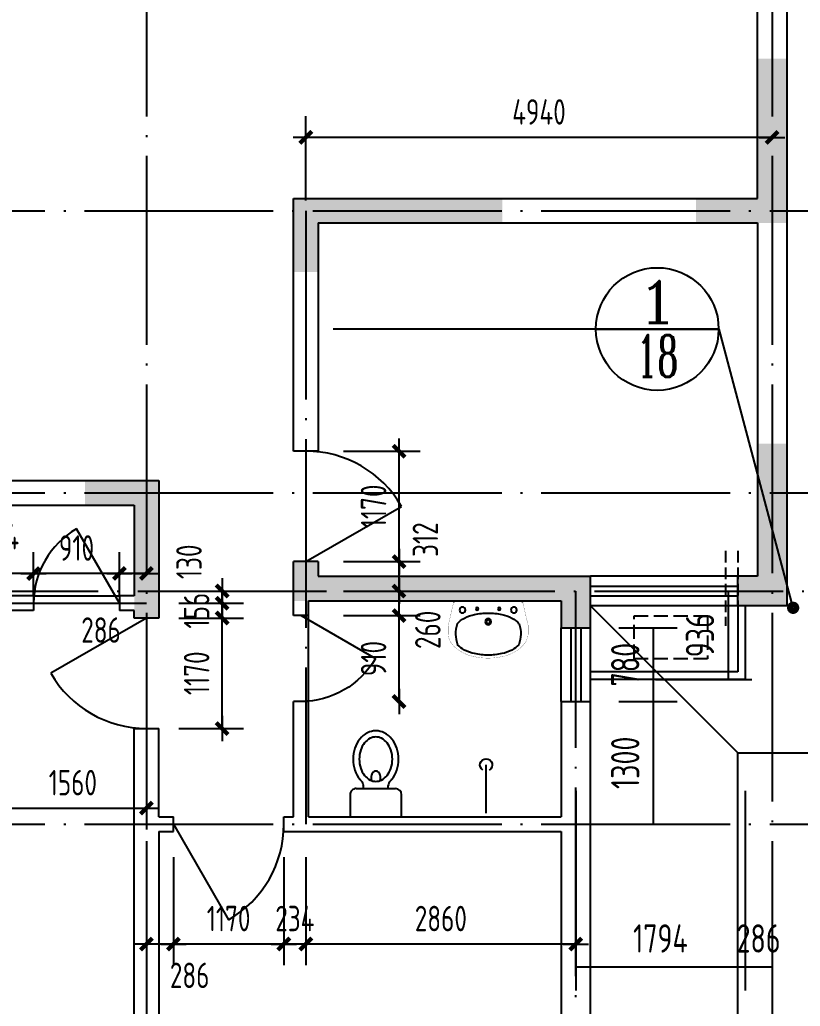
# Model space of a CAD drawing. Extents: x -726032 to 135930, y -151624 to 587044.
# Drawn here: x -674497 to -666225, y 553422 to 563876 of the extents above; entities that cross this region are included whole.
import ezdxf
from ezdxf.enums import TextEntityAlignment as Align

# ---------------------------------------------------------------- set-up
doc = ezdxf.new("R2010")
doc.units = 0
doc.header["$LTSCALE"] = 1000
doc.header["$MEASUREMENT"] = 0
doc.linetypes.add('DASH', pattern=[0.35, 0.25, -0.1])
doc.linetypes.add('DOTE', pattern=[2.42, 2, -0.2, 0.02, -0.2])
doc.layers.get('0').update_dxf_attribs({"linetype": 'CONTINUOUS'})
doc.layers.get('DEFPOINTS').update_dxf_attribs({"color": 1, "linetype": 'CONTINUOUS'})
for name, color, linetype in [('COLUMN', 170, 'CONTINUOUS'), ('DOTE', 8, 'DOTE'), ('GROUND', 45, 'CONTINUOUS'), ('LVTRY', 6, 'CONTINUOUS'), ('PUB_DIM', 245, 'CONTINUOUS'), ('ROOF', 4, 'CONTINUOUS'), ('WALL', 255, 'CONTINUOUS'), ('WINDOW', 155, 'CONTINUOUS'), ('WINDOW_TEXT', 7, 'CONTINUOUS'), ('引线', 213, 'CONTINUOUS'), ('空调', 245, 'CONTINUOUS')]:
    doc.layers.add(name, color=color, linetype=linetype)
doc.styles.add('COMP', font='COMPLEX', dxfattribs={"bigfont": 'hztxt'})
doc.styles.add('DIM_FONT', font='isocp.shx', dxfattribs={"width": 0.8})
doc.styles.add('SIMPLEX', font='SIMPLEX.SHX')
doc.dimstyles.new('DIMA', dxfattribs={"dimtxt": 300, "dimasz": 1, "dimexe": 250, "dimexo": 300, "dimgap": 150, "dimtad": 1, "dimdec": 0, "dimzin": 0, "dimdsep": 46, "dimtxsty": 'DIM_FONT', "dimcen": 0.09, "dimse1": 1, "dimclrt": 142, "dimadec": 0, "dimazin": 0, "dimtfac": 1, "dimtdec": 0, "dimtix": 1, "dimtmove": 2, "dimatfit": 3, "dimfxl": 1, "dimtolj": 1, "dimtzin": 0, "dimarcsym": 0})
doc.dimstyles.new('DIMB', dxfattribs={"dimtxt": 300, "dimasz": 1, "dimexe": 250, "dimexo": 300, "dimgap": 150, "dimtad": 1, "dimdec": 0, "dimzin": 0, "dimdsep": 46, "dimtxsty": 'DIM_FONT', "dimcen": 0.09, "dimse2": 1, "dimclrt": 142, "dimadec": 0, "dimazin": 0, "dimtfac": 1, "dimtdec": 0, "dimtix": 1, "dimtmove": 2, "dimatfit": 3, "dimfxl": 1, "dimtolj": 1, "dimtzin": 0, "dimarcsym": 0})
doc.dimstyles.new('DIMN', dxfattribs={"dimtxt": 300, "dimasz": 1, "dimexe": 250, "dimexo": 300, "dimgap": 150, "dimtad": 1, "dimdec": 0, "dimzin": 0, "dimdsep": 46, "dimtxsty": 'DIM_FONT', "dimcen": 0.09, "dimclrt": 142, "dimadec": 0, "dimazin": 0, "dimtfac": 1, "dimtdec": 0, "dimtix": 1, "dimtmove": 2, "dimatfit": 3, "dimfxl": 1, "dimtolj": 1, "dimtzin": 0, "dimarcsym": 0})

# ---------------------------------------------------------------- blocks, each defined once
blk = doc.blocks.new('_DBLK')
blk.add_line((-0.5, 0), (0, -0.866))
blk.add_arc((-0.5, 0), 1, 300, 0)
at = {"layer": 'WINDOW_TEXT', "style": 'SIMPLEX', "flags": 9}
blk.add_attdef('A', text='', height=1, dxfattribs=at).set_placement((0, 1.5), align=Align.MIDDLE)
blk = doc.blocks.new('_DIMX')
blk.add_line((-150, 0), (150, 0))
at = {"const_width": 50}
blk.add_lwpolyline([(-70, -70), (70, 70)], dxfattribs=at)
blk = doc.blocks.new('*D1694')
at = {"layer": 'DEFPOINTS', "color": 0, "transparency": 16777216}
for p in [(-671334, 558134), (-670477, 558134), (-671334, 557822)]:
    blk.add_point(p, dxfattribs=at)
at = {"layer": 'PUB_DIM', "color": 0, "lineweight": -2, "transparency": 16777216}
for p, q in [((-671064, 558134), (-670252, 558134)), ((-670477, 557823), (-670477, 558134))]:
    blk.add_line(p, q, dxfattribs=at)
at = {"layer": 'PUB_DIM', "color": 0, "lineweight": -2, "transparency": 16777216, "xscale": 0.9, "yscale": 0.9, "zscale": 0.9}
for p, rotation in [((-670477, 558134), 90), ((-670477, 557822), 270)]:
    blk.add_blockref('_DIMX', p, dxfattribs=dict(at, rotation=rotation))
at = {"layer": 'PUB_DIM', "color": 142, "transparency": 16777216, "insert": (-670198, 558367), "char_height": 270, "attachment_point": 5, "rotation": 90, "style": 'DIM_FONT'}
blk.add_mtext('\\A1;312', dxfattribs=at)
blk = doc.blocks.new('*D1695')
at = {"layer": 'DEFPOINTS', "color": 0, "transparency": 16777216}
for p in [(-671334, 559304), (-670477, 559304), (-671334, 558134)]:
    blk.add_point(p, dxfattribs=at)
at = {"layer": 'PUB_DIM', "color": 0, "lineweight": -2, "transparency": 16777216}
for p, q in [((-671064, 559304), (-670252, 559304)), ((-670477, 558135), (-670477, 559304))]:
    blk.add_line(p, q, dxfattribs=at)
at = {"layer": 'PUB_DIM', "color": 0, "lineweight": -2, "transparency": 16777216, "xscale": 0.9, "yscale": 0.9, "zscale": 0.9}
for p, rotation in [((-670477, 559304), 90), ((-670477, 558134), 270)]:
    blk.add_blockref('_DIMX', p, dxfattribs=dict(at, rotation=rotation))
at = {"layer": 'PUB_DIM', "color": 142, "transparency": 16777216, "insert": (-670747, 558719), "char_height": 270, "attachment_point": 5, "rotation": 90, "style": 'DIM_FONT'}
blk.add_mtext('\\A1;1170', dxfattribs=at)
blk = doc.blocks.new('*D1696')
at = {"layer": 'DEFPOINTS', "color": 0, "transparency": 16777216}
for p in [(-674714, 558008), (-674714, 557497), (-674350, 557497)]:
    blk.add_point(p, dxfattribs=at)
at = {"layer": 'PUB_DIM', "color": 0, "lineweight": -2, "transparency": 16777216}
for p, q in [((-674714, 557767), (-674714, 558233)), ((-674351, 558008), (-674713, 558008))]:
    blk.add_line(p, q, dxfattribs=at)
at = {"layer": 'PUB_DIM', "color": 0, "lineweight": -2, "transparency": 16777216, "xscale": 0.9, "yscale": 0.9, "zscale": 0.9, "rotation": 180}
blk.add_blockref('_DIMX', (-674714, 558008), dxfattribs=at)
at = {"layer": 'PUB_DIM', "color": 0, "lineweight": -2, "transparency": 16777216, "xscale": 0.9, "yscale": 0.9, "zscale": 0.9}
blk.add_blockref('_DIMX', (-674350, 558008), dxfattribs=at)
at = {"layer": 'PUB_DIM', "color": 142, "transparency": 16777216, "insert": (-674714, 558398), "char_height": 270, "attachment_point": 5, "style": 'DIM_FONT'}
blk.add_mtext('\\A1;364', dxfattribs=at)
blk = doc.blocks.new('*D3812')
at = {"layer": 'DEFPOINTS', "color": 0, "transparency": 16777216}
for p in [(-666810, 556004), (-666524, 556004), (-666524, 553841)]:
    blk.add_point(p, dxfattribs=at)
at = {"layer": 'PUB_DIM', "color": 0, "lineweight": -2, "transparency": 16777216}
for p, q in [((-666810, 555704), (-666810, 553591)), ((-666811, 553841), (-666812, 553841)), ((-666810, 553841), (-666524, 553841)), ((-666523, 553841), (-666522, 553841))]:
    blk.add_line(p, q, dxfattribs=at)
at = {"layer": 'PUB_DIM', "color": 0, "transparency": 16777216}
for points in [[(-666811, 553842), (-666811, 553841), (-666810, 553841)], [(-666523, 553842), (-666523, 553841), (-666524, 553841)]]:
    blk.add_solid(points, dxfattribs=at)
at = {"layer": 'PUB_DIM', "color": 142, "transparency": 16777216, "insert": (-666667, 554141), "char_height": 300, "attachment_point": 5, "style": 'DIM_FONT'}
blk.add_mtext('\\A1;286', dxfattribs=at)
blk = doc.blocks.new('*D2578')
at = {"layer": 'DEFPOINTS', "color": 0, "transparency": 16777216}
for p in [(-671334, 557822), (-670477, 557822), (-671334, 557562)]:
    blk.add_point(p, dxfattribs=at)
at = {"layer": 'PUB_DIM', "color": 0, "lineweight": -2, "transparency": 16777216}
for p, q in [((-671064, 557822), (-670252, 557822)), ((-670477, 557823), (-670477, 557824)), ((-670477, 557562), (-670477, 557822)), ((-670477, 557562), (-670477, 557561))]:
    blk.add_line(p, q, dxfattribs=at)
at = {"layer": 'PUB_DIM', "color": 0, "lineweight": -2, "transparency": 16777216, "xscale": 0.9, "yscale": 0.9, "zscale": 0.9}
for p, rotation in [((-670477, 557822), 270), ((-670477, 557562), 90)]:
    blk.add_blockref('_DIMX', p, dxfattribs=dict(at, rotation=rotation))
at = {"layer": 'PUB_DIM', "color": 142, "transparency": 16777216, "insert": (-670172, 557411), "char_height": 270, "attachment_point": 5, "rotation": 90, "style": 'DIM_FONT'}
blk.add_mtext('\\A1;260', dxfattribs=at)
blk = doc.blocks.new('*D2579')
at = {"layer": 'DEFPOINTS', "color": 0, "transparency": 16777216}
for p in [(-671334, 557562), (-670477, 557562), (-671334, 556652)]:
    blk.add_point(p, dxfattribs=at)
at = {"layer": 'PUB_DIM', "color": 0, "lineweight": -2, "transparency": 16777216}
for p, q in [((-671064, 557562), (-670252, 557562)), ((-670477, 556653), (-670477, 557562))]:
    blk.add_line(p, q, dxfattribs=at)
at = {"layer": 'PUB_DIM', "color": 0, "lineweight": -2, "transparency": 16777216, "xscale": 0.9, "yscale": 0.9, "zscale": 0.9}
for p, rotation in [((-670477, 557562), 90), ((-670477, 556652), 270)]:
    blk.add_blockref('_DIMX', p, dxfattribs=dict(at, rotation=rotation))
at = {"layer": 'PUB_DIM', "color": 142, "transparency": 16777216, "insert": (-670747, 557107), "char_height": 270, "attachment_point": 5, "rotation": 90, "style": 'DIM_FONT'}
blk.add_mtext('\\A1;910', dxfattribs=at)
blk = doc.blocks.new('_LV5')
for p, q in [((210.1, 0), (-210.1, 0)), ((-210.1, 0), (-210.1, -180)), ((210.1, -180), (210.1, 0)), ((160.1, -230), (-160.1, -230)), ((-101.4, -230), (-101.4, -254.3)), ((101.4, -230), (101.4, -254.1))]:
    blk.add_line(p, q)
blk.add_lwpolyline([(-135.1, -469.4, 0.080312), (-123, -544.2, 0.089014), (-91.8, -601.5, 0.104918), (-45.6, -639.3, 0.119812), (0.1, -650.4, 0.119812), (45.8, -639.3, 0.104918), (92, -601.5, 0.089014), (123.2, -544.2, 0.080312), (135.3, -469.4, 0.080312), (123.2, -394.6, 0.089014), (92, -337.3, 0.104918), (45.8, -299.5, 0.119812), (0.1, -288.4, 0.119812), (-45.6, -299.5, 0.104918), (-91.8, -337.3, 0.089014), (-123, -394.6, 0.080312)], format="xyb", close=True)
for points in [[(-38.7, -318.5, 0.073567), (-35.6, -339.5, 0.084454), (-27.4, -356, 0.10642), (-14.1, -367.8, 0.129709), (0, -371.5, 0.129709), (14.1, -367.8, 0.10642), (27.4, -356, 0.084454), (35.6, -339.5, 0.073567), (38.7, -318.5, 0.073567), (35.6, -297.5, 0.014016), (34.7, -294.6, 0.10642)], [(-34.7, -294.7, 0.013578), (-35.6, -297.5, 0.073567), (-38.7, -318.5, 0.073567)]]:
    blk.add_lwpolyline(points, format="xyb")
for centre, radius, start, end in [((-160.1, -180), 50, 180, 270), ((160.1, -180), 50, 270, 0), ((52.2, -452.8), 234.6, 141.28635, 161.63333), ((20.4, -427.3), 193.8, 134.81437, 141.28635), ((-151.4, -254.3), 50, 314.81437, 0), ((151.4, -254.1), 50, 180, 225.25549), ((-20.2, -427.3), 193.8, 38.71365, 45.25549), ((-52, -452.8), 234.6, 18.36667, 38.71365), ((102.3, -469.4), 287.4, 161.63333, 180), ((-102.1, -469.4), 287.4, 0, 18.36667), ((102.3, -469.4), 287.4, 180, 198.36667), ((-102.1, -469.4), 287.4, 341.63333, 0), ((52.2, -486), 234.6, 198.36667, 218.71365), ((-52, -486), 234.6, 321.28635, 341.63333), ((20.4, -511.6), 193.8, 218.71365, 242.67141), ((-20.2, -511.6), 193.8, 297.32859, 321.28635), ((0.1, -550.8), 149.6, 242.67141, 270), ((0.1, -550.8), 149.6, 270, 297.32859)]:
    blk.add_arc(centre, radius, start, end)
blk = doc.blocks.new('_LV10')
blk.add_line((0, -37), (0, -432))
blk.add_arc((0, -432), 50, 121.03319, 58.96681)
blk = doc.blocks.new('M_E11')
for p, q in [((-280, -10), (-280, 0)), ((280, 0), (280, -10)), ((-250.5, -188.9), (-250.5, -185.7)), ((-247.8, -182.8), (-250.2, -184.9))]:
    blk.add_line(p, q)
at = {"const_width": 1.5}
for points in [[(-280, 0), (280, 0)], [(-325.7, -199.5), (-280, -5)], [(325.7, -203.7), (280, -5)]]:
    blk.add_lwpolyline(points, dxfattribs=at)
for points in [[(253, -188.3, 0.098208), (193.2, -140.8, 0.066287), (110.4, -111.4, 0.052428), (0, -99.8, 0.052428), (-110.4, -111.4, 0.066287), (-193.2, -140.8, 0.093876), (-250.8, -185.7, 0.171377)], [(-249.5, -357.7, 0.091341), (-193.2, -401.2, 0.066287), (-110.4, -430.6, 0.052428), (0, -442.2, 0.052428), (110.4, -430.6, 0.066287), (193.2, -401.2, 0.091756), (249.7, -357.5, 0.171377)]]:
    blk.add_lwpolyline(points, format="xyb")
for points in [[(-325.7, -199.5, 0.008223), (-325.7, -203.7, 0.149285)], [(-325.7, -265.7, 0.149285), (-304.4, -336.6, 0.107079), (-230.9, -407.7, 0.075625), (-131, -450.5, 0.062436), (-0.8, -467.3, 0.062436), (129.6, -451.5, 0.075625), (229.8, -409.6, 0.107079), (303.8, -339.1, 0.149285), (325.7, -268.3, 0.005205), (325.7, -265.7, 0.086596)]]:
    blk.add_lwpolyline(points, format="xyb", dxfattribs=at)
at = {"const_width": 1.5, "flags": 128}
for points in [[(-325.7, -203.7), (-325.7, -268.3)], [(325.7, -203.7), (325.7, -268.3)]]:
    blk.add_lwpolyline(points, dxfattribs=at)
at = {"flags": 128}
for points in [[(-253, -188.3, 0.172546), (-249.7, -357.5, 0.726395)], [(253, -188.3, -0.172546), (249.7, -357.5, -0.726395)]]:
    blk.add_lwpolyline(points, format="xyb", dxfattribs=at)
for centre, radius in [((-210, -75), 24), ((-210, -75), 24), ((-210, -75), 24), ((-90, -65), 10), ((90, -65), 10), ((210, -75), 24), ((0, -170), 25), ((0, -170), 15)]:
    blk.add_circle(centre, radius)
blk.add_arc((-249.5, -185.7), 1, 131.32236, 180)
at = {"width": 0.8, "flags": 9}
for tag in ['XSIZE', 'YSIZE']:
    blk.add_attdef(tag, (0, 0), '', height=0.5, dxfattribs=at)
blk = doc.blocks.new('_WBLK')
for p, q in [((-0.5, 0.5), (0.5, 0.5)), ((0.5, 0.1667), (-0.5, 0.1667)), ((0.5, -0.1667), (-0.5, -0.1667)), ((-0.5, -0.5), (0.5, -0.5))]:
    blk.add_line(p, q)
at = {"layer": 'WINDOW_TEXT', "style": 'SIMPLEX', "flags": 9}
blk.add_attdef('A', text='', height=1, dxfattribs=at).set_placement((0, 1.5), align=Align.MIDDLE)
blk = doc.blocks.new('*D2580')
at = {"layer": 'DEFPOINTS', "color": 0, "transparency": 16777216}
for p in [(-674350, 558008), (-674350, 557497), (-673440, 557497)]:
    blk.add_point(p, dxfattribs=at)
at = {"layer": 'PUB_DIM', "color": 0, "lineweight": -2, "transparency": 16777216}
for p, q in [((-674350, 557767), (-674350, 558233)), ((-673441, 558008), (-674349, 558008))]:
    blk.add_line(p, q, dxfattribs=at)
at = {"layer": 'PUB_DIM', "color": 0, "lineweight": -2, "transparency": 16777216, "xscale": 0.9, "yscale": 0.9, "zscale": 0.9, "rotation": 180}
blk.add_blockref('_DIMX', (-674350, 558008), dxfattribs=at)
at = {"layer": 'PUB_DIM', "color": 0, "lineweight": -2, "transparency": 16777216, "xscale": 0.9, "yscale": 0.9, "zscale": 0.9}
blk.add_blockref('_DIMX', (-673440, 558008), dxfattribs=at)
at = {"layer": 'PUB_DIM', "color": 142, "transparency": 16777216, "insert": (-673895, 558278), "char_height": 270, "attachment_point": 5, "style": 'DIM_FONT'}
blk.add_mtext('\\A1;910', dxfattribs=at)
blk = doc.blocks.new('*D2581')
at = {"layer": 'DEFPOINTS', "color": 0, "transparency": 16777216}
for p in [(-673440, 558008), (-673440, 557497), (-673154, 557497)]:
    blk.add_point(p, dxfattribs=at)
at = {"layer": 'PUB_DIM', "color": 0, "lineweight": -2, "transparency": 16777216}
for p, q in [((-673440, 557767), (-673440, 558233)), ((-673155, 558008), (-673439, 558008))]:
    blk.add_line(p, q, dxfattribs=at)
at = {"layer": 'PUB_DIM', "color": 0, "lineweight": -2, "transparency": 16777216, "xscale": 0.9, "yscale": 0.9, "zscale": 0.9, "rotation": 180}
blk.add_blockref('_DIMX', (-673440, 558008), dxfattribs=at)
at = {"layer": 'PUB_DIM', "color": 0, "lineweight": -2, "transparency": 16777216, "xscale": 0.9, "yscale": 0.9, "zscale": 0.9}
blk.add_blockref('_DIMX', (-673154, 558008), dxfattribs=at)
at = {"layer": 'PUB_DIM', "color": 142, "transparency": 16777216, "insert": (-673635, 557409), "char_height": 270, "attachment_point": 5, "style": 'DIM_FONT'}
blk.add_mtext('\\A1;286', dxfattribs=at)
blk = doc.blocks.new('*D1319')
at = {"layer": 'DEFPOINTS', "color": 0, "transparency": 16777216}
for p in [(-673154, 556392), (-674714, 556132), (-673154, 555522)]:
    blk.add_point(p, dxfattribs=at)
at = {"layer": 'PUB_DIM', "color": 0, "lineweight": -2, "transparency": 16777216}
for p, q in [((-673154, 556122), (-673154, 555297)), ((-674714, 555862), (-674714, 555297)), ((-674713, 555522), (-673155, 555522))]:
    blk.add_line(p, q, dxfattribs=at)
at = {"layer": 'PUB_DIM', "color": 0, "lineweight": -2, "transparency": 16777216, "xscale": 0.9, "yscale": 0.9, "zscale": 0.9, "rotation": 180}
blk.add_blockref('_DIMX', (-674714, 555522), dxfattribs=at)
at = {"layer": 'PUB_DIM', "color": 0, "lineweight": -2, "transparency": 16777216, "xscale": 0.9, "yscale": 0.9, "zscale": 0.9}
blk.add_blockref('_DIMX', (-673154, 555522), dxfattribs=at)
at = {"layer": 'PUB_DIM', "color": 142, "transparency": 16777216, "insert": (-673934, 555792), "char_height": 270, "attachment_point": 5, "style": 'DIM_FONT'}
blk.add_mtext('\\A1;1560', dxfattribs=at)
blk = doc.blocks.new('*D1320')
at = {"layer": 'DEFPOINTS', "color": 0, "transparency": 16777216}
for p in [(-673082, 557536), (-672352, 557536), (-673082, 556366)]:
    blk.add_point(p, dxfattribs=at)
at = {"layer": 'PUB_DIM', "color": 0, "lineweight": -2, "transparency": 16777216}
for p, q in [((-672812, 557536), (-672127, 557536)), ((-672352, 556367), (-672352, 557536)), ((-672812, 556366), (-672127, 556366))]:
    blk.add_line(p, q, dxfattribs=at)
at = {"layer": 'PUB_DIM', "color": 0, "lineweight": -2, "transparency": 16777216, "xscale": 0.9, "yscale": 0.9, "zscale": 0.9}
for p, rotation in [((-672352, 557536), 90), ((-672352, 556366), 270)]:
    blk.add_blockref('_DIMX', p, dxfattribs=dict(at, rotation=rotation))
at = {"layer": 'PUB_DIM', "color": 142, "transparency": 16777216, "insert": (-672622, 556951), "char_height": 270, "attachment_point": 5, "rotation": 90, "style": 'DIM_FONT'}
blk.add_mtext('\\A1;1170', dxfattribs=at)
blk = doc.blocks.new('*D2582')
at = {"layer": 'DEFPOINTS', "color": 0, "transparency": 16777216}
for p in [(-673082, 557692), (-672352, 557692), (-673082, 557536)]:
    blk.add_point(p, dxfattribs=at)
at = {"layer": 'PUB_DIM', "color": 0, "lineweight": -2, "transparency": 16777216}
for p, q in [((-672352, 557693), (-672352, 557694)), ((-672812, 557692), (-672127, 557692)), ((-672352, 557536), (-672352, 557692)), ((-672352, 557536), (-672352, 557535))]:
    blk.add_line(p, q, dxfattribs=at)
at = {"layer": 'PUB_DIM', "color": 0, "lineweight": -2, "transparency": 16777216, "xscale": 0.9, "yscale": 0.9, "zscale": 0.9}
for p, rotation in [((-672352, 557692), 270), ((-672352, 557536), 90)]:
    blk.add_blockref('_DIMX', p, dxfattribs=dict(at, rotation=rotation))
at = {"layer": 'PUB_DIM', "color": 142, "transparency": 16777216, "insert": (-672622, 557614), "char_height": 270, "attachment_point": 5, "rotation": 90, "style": 'DIM_FONT'}
blk.add_mtext('\\A1;156', dxfattribs=at)
blk = doc.blocks.new('*D1321')
at = {"layer": 'DEFPOINTS', "color": 0, "transparency": 16777216}
for p in [(-673082, 557822), (-672352, 557822), (-673082, 557692)]:
    blk.add_point(p, dxfattribs=at)
at = {"layer": 'PUB_DIM', "color": 0, "lineweight": -2, "transparency": 16777216}
for p, q in [((-672812, 557822), (-672127, 557822)), ((-672352, 557823), (-672352, 557824)), ((-672352, 557692), (-672352, 557822)), ((-672812, 557692), (-672127, 557692)), ((-672352, 557692), (-672352, 557691))]:
    blk.add_line(p, q, dxfattribs=at)
at = {"layer": 'PUB_DIM', "color": 0, "lineweight": -2, "transparency": 16777216, "xscale": 0.9, "yscale": 0.9, "zscale": 0.9}
for p, rotation in [((-672352, 557822), 270), ((-672352, 557692), 90)]:
    blk.add_blockref('_DIMX', p, dxfattribs=dict(at, rotation=rotation))
at = {"layer": 'PUB_DIM', "color": 142, "transparency": 16777216, "insert": (-672703, 558132), "char_height": 270, "attachment_point": 5, "rotation": 90, "style": 'DIM_FONT'}
blk.add_mtext('\\A1;130', dxfattribs=at)
blk = doc.blocks.new('*D2586')
at = {"layer": 'DEFPOINTS', "color": 0, "transparency": 16777216}
for p in [(-673154, 555274), (-672868, 555274), (-673154, 554082)]:
    blk.add_point(p, dxfattribs=at)
at = {"layer": 'PUB_DIM', "color": 0, "lineweight": -2, "transparency": 16777216}
for p, q in [((-673154, 555004), (-673154, 553857)), ((-672869, 554082), (-673153, 554082))]:
    blk.add_line(p, q, dxfattribs=at)
at = {"layer": 'PUB_DIM', "color": 0, "lineweight": -2, "transparency": 16777216, "xscale": 0.9, "yscale": 0.9, "zscale": 0.9, "rotation": 180}
blk.add_blockref('_DIMX', (-673154, 554082), dxfattribs=at)
at = {"layer": 'PUB_DIM', "color": 0, "lineweight": -2, "transparency": 16777216, "xscale": 0.9, "yscale": 0.9, "zscale": 0.9}
blk.add_blockref('_DIMX', (-672868, 554082), dxfattribs=at)
at = {"layer": 'PUB_DIM', "color": 142, "transparency": 16777216, "insert": (-672696, 553750), "char_height": 270, "attachment_point": 5, "style": 'DIM_FONT'}
blk.add_mtext('\\A1;286', dxfattribs=at)
blk = doc.blocks.new('*D2587')
at = {"layer": 'DEFPOINTS', "color": 0, "transparency": 16777216}
for p in [(-671464, 555274), (-668604, 555274), (-671464, 554082)]:
    blk.add_point(p, dxfattribs=at)
at = {"layer": 'PUB_DIM', "color": 0, "lineweight": -2, "transparency": 16777216}
for p, q in [((-671464, 555004), (-671464, 553857)), ((-668605, 554082), (-671463, 554082))]:
    blk.add_line(p, q, dxfattribs=at)
at = {"layer": 'PUB_DIM', "color": 0, "lineweight": -2, "transparency": 16777216, "xscale": 0.9, "yscale": 0.9, "zscale": 0.9, "rotation": 180}
blk.add_blockref('_DIMX', (-671464, 554082), dxfattribs=at)
at = {"layer": 'PUB_DIM', "color": 0, "lineweight": -2, "transparency": 16777216, "xscale": 0.9, "yscale": 0.9, "zscale": 0.9}
blk.add_blockref('_DIMX', (-668604, 554082), dxfattribs=at)
at = {"layer": 'PUB_DIM', "color": 142, "transparency": 16777216, "insert": (-670034, 554352), "char_height": 270, "attachment_point": 5, "style": 'DIM_FONT'}
blk.add_mtext('\\A1;2860', dxfattribs=at)
blk = doc.blocks.new('*D2588')
at = {"layer": 'DEFPOINTS', "color": 0, "transparency": 16777216}
for p in [(-672868, 555274), (-671698, 555274), (-672868, 554082)]:
    blk.add_point(p, dxfattribs=at)
at = {"layer": 'PUB_DIM', "color": 0, "lineweight": -2, "transparency": 16777216}
for p, q in [((-672868, 555004), (-672868, 553857)), ((-671699, 554082), (-672867, 554082))]:
    blk.add_line(p, q, dxfattribs=at)
at = {"layer": 'PUB_DIM', "color": 0, "lineweight": -2, "transparency": 16777216, "xscale": 0.9, "yscale": 0.9, "zscale": 0.9, "rotation": 180}
blk.add_blockref('_DIMX', (-672868, 554082), dxfattribs=at)
at = {"layer": 'PUB_DIM', "color": 0, "lineweight": -2, "transparency": 16777216, "xscale": 0.9, "yscale": 0.9, "zscale": 0.9}
blk.add_blockref('_DIMX', (-671698, 554082), dxfattribs=at)
at = {"layer": 'PUB_DIM', "color": 142, "transparency": 16777216, "insert": (-672283, 554352), "char_height": 270, "attachment_point": 5, "style": 'DIM_FONT'}
blk.add_mtext('\\A1;1170', dxfattribs=at)
blk = doc.blocks.new('*D2589')
at = {"layer": 'DEFPOINTS', "color": 0, "transparency": 16777216}
for p in [(-671698, 555274), (-671464, 555274), (-671698, 554082)]:
    blk.add_point(p, dxfattribs=at)
at = {"layer": 'PUB_DIM', "color": 0, "lineweight": -2, "transparency": 16777216}
for p, q in [((-671698, 555004), (-671698, 553857)), ((-671699, 554082), (-671700, 554082)), ((-671464, 554082), (-671698, 554082)), ((-671463, 554082), (-671462, 554082))]:
    blk.add_line(p, q, dxfattribs=at)
at = {"layer": 'PUB_DIM', "color": 0, "lineweight": -2, "transparency": 16777216, "xscale": 0.9, "yscale": 0.9, "zscale": 0.9}
blk.add_blockref('_DIMX', (-671698, 554082), dxfattribs=at)
at = {"layer": 'PUB_DIM', "color": 0, "lineweight": -2, "transparency": 16777216, "xscale": 0.9, "yscale": 0.9, "zscale": 0.9, "rotation": 180}
blk.add_blockref('_DIMX', (-671464, 554082), dxfattribs=at)
at = {"layer": 'PUB_DIM', "color": 142, "transparency": 16777216, "insert": (-671581, 554352), "char_height": 270, "attachment_point": 5, "style": 'DIM_FONT'}
blk.add_mtext('\\A1;234', dxfattribs=at)
blk = doc.blocks.new('*D1325')
at = {"layer": 'DEFPOINTS', "color": 0, "transparency": 16777216}
for p in [(-668604, 556004), (-666810, 556004), (-666810, 553841)]:
    blk.add_point(p, dxfattribs=at)
at = {"layer": 'PUB_DIM', "color": 0, "lineweight": -2, "transparency": 16777216}
for p, q in [((-668604, 555704), (-668604, 553591)), ((-666810, 555704), (-666810, 553591)), ((-668603, 553841), (-666811, 553841))]:
    blk.add_line(p, q, dxfattribs=at)
at = {"layer": 'PUB_DIM', "color": 0, "transparency": 16777216}
for points in [[(-668603, 553842), (-668603, 553841), (-668604, 553841)], [(-666811, 553842), (-666811, 553841), (-666810, 553841)]]:
    blk.add_solid(points, dxfattribs=at)
at = {"layer": 'PUB_DIM', "color": 142, "transparency": 16777216, "insert": (-667707, 554141), "char_height": 300, "attachment_point": 5, "style": 'DIM_FONT'}
blk.add_mtext('\\A1;1794', dxfattribs=at)
blk = doc.blocks.new('*D1327')
at = {"layer": 'DEFPOINTS', "color": 0, "transparency": 16777216}
for p in [(-668058, 557822), (-668058, 556886), (-666988, 556886)]:
    blk.add_point(p, dxfattribs=at)
at = {"layer": 'PUB_DIM', "color": 0, "lineweight": -2, "transparency": 16777216}
for p, q in [((-667758, 557822), (-666738, 557822)), ((-666988, 557821), (-666988, 556887)), ((-667758, 556886), (-666738, 556886))]:
    blk.add_line(p, q, dxfattribs=at)
at = {"layer": 'PUB_DIM', "color": 0, "transparency": 16777216}
for points in [[(-666988, 557821), (-666988, 557821), (-666988, 557822)], [(-666988, 556887), (-666988, 556887), (-666988, 556886)]]:
    blk.add_solid(points, dxfattribs=at)
at = {"layer": 'PUB_DIM', "color": 142, "transparency": 16777216, "insert": (-667288, 557354), "char_height": 300, "attachment_point": 5, "rotation": 90, "style": 'DIM_FONT'}
blk.add_mtext('\\A1;936', dxfattribs=at)
blk = doc.blocks.new('*D2590')
at = {"layer": 'DEFPOINTS', "color": 0, "transparency": 16777216}
for p in [(-668448, 556652), (-667780, 556652), (-668448, 555352)]:
    blk.add_point(p, dxfattribs=at)
at = {"layer": 'PUB_DIM', "color": 0, "lineweight": -2, "transparency": 16777216}
for p, q in [((-668148, 556652), (-667530, 556652)), ((-667780, 555353), (-667780, 556651))]:
    blk.add_line(p, q, dxfattribs=at)
at = {"layer": 'PUB_DIM', "color": 0, "transparency": 16777216}
for points in [[(-667780, 556651), (-667779, 556651), (-667780, 556652)], [(-667780, 555353), (-667779, 555353), (-667780, 555352)]]:
    blk.add_solid(points, dxfattribs=at)
at = {"layer": 'PUB_DIM', "color": 142, "transparency": 16777216, "insert": (-668080, 556002), "char_height": 300, "attachment_point": 5, "rotation": 90, "style": 'DIM_FONT'}
blk.add_mtext('\\A1;1300', dxfattribs=at)
blk = doc.blocks.new('*D1328')
at = {"layer": 'DEFPOINTS', "color": 0, "transparency": 16777216}
for p in [(-668448, 557432), (-667780, 557432), (-668448, 556652)]:
    blk.add_point(p, dxfattribs=at)
at = {"layer": 'PUB_DIM', "color": 0, "lineweight": -2, "transparency": 16777216}
for p, q in [((-668148, 557432), (-667530, 557432)), ((-667780, 556653), (-667780, 557431)), ((-668148, 556652), (-667530, 556652))]:
    blk.add_line(p, q, dxfattribs=at)
at = {"layer": 'PUB_DIM', "color": 0, "transparency": 16777216}
for points in [[(-667780, 557431), (-667779, 557431), (-667780, 557432)], [(-667780, 556653), (-667779, 556653), (-667780, 556652)]]:
    blk.add_solid(points, dxfattribs=at)
at = {"layer": 'PUB_DIM', "color": 142, "transparency": 16777216, "insert": (-668080, 557042), "char_height": 300, "attachment_point": 5, "rotation": 90, "style": 'DIM_FONT'}
blk.add_mtext('\\A1;780', dxfattribs=at)
blk = doc.blocks.new('*D2750')
at = {"layer": 'DEFPOINTS', "color": 0, "transparency": 16777216}
for p in [(-671464, 562629), (-671464, 561692), (-666524, 561692)]:
    blk.add_point(p, dxfattribs=at)
at = {"layer": 'PUB_DIM', "color": 0, "lineweight": -2, "transparency": 16777216}
for p, q in [((-671464, 561962), (-671464, 562854)), ((-666525, 562629), (-671463, 562629))]:
    blk.add_line(p, q, dxfattribs=at)
at = {"layer": 'PUB_DIM', "color": 0, "lineweight": -2, "transparency": 16777216, "xscale": 0.9, "yscale": 0.9, "zscale": 0.9, "rotation": 180}
blk.add_blockref('_DIMX', (-671464, 562629), dxfattribs=at)
at = {"layer": 'PUB_DIM', "color": 0, "lineweight": -2, "transparency": 16777216, "xscale": 0.9, "yscale": 0.9, "zscale": 0.9}
blk.add_blockref('_DIMX', (-666524, 562629), dxfattribs=at)
at = {"layer": 'PUB_DIM', "color": 142, "transparency": 16777216, "insert": (-668994, 562899), "char_height": 270, "attachment_point": 5, "style": 'DIM_FONT'}
blk.add_mtext('\\A1;4940', dxfattribs=at)
blk = doc.blocks.new('_INDEX')
blk.add_line((-0.5, 0), (0.5, 0))
blk.add_circle((0, 0), 0.5)
at = {"style": 'COMP'}
for tag, width, p, p2 in [('1', 2.333333, (-0.17, 0.05), (0.17, 0.05)), ('-', 1.166667, (-0.17, -0.39), (0.17, -0.39))]:
    blk.add_attdef(tag, text='', height=0.34, dxfattribs=dict(at, width=width)).set_placement(p, p2, align=Align.FIT)

msp = doc.modelspace()

# ---------------------------------------------------------------- linework, layer by layer
at = {"layer": 'COLUMN'}
for points in [[(-666679.9, 561982.4), (-666679.9, 563464.4), (-666367.9, 561722.4), (-666367.9, 563464.4)], [(-671593.9, 561982.4), (-671593.9, 561202.4), (-671333.9, 561722.4), (-671333.9, 561202.4)], [(-671593.9, 561982.4), (-671333.9, 561722.4), (-669383.9, 561982.4), (-669383.9, 561722.4)], [(-667329.9, 561982.4), (-667329.9, 561722.4), (-666679.9, 561982.4), (-666367.9, 561722.4)], [(-666679.9, 559382.4), (-666679.9, 557978.4), (-666367.9, 559382.4), (-666367.9, 557666.4)], [(-673803.9, 558992.8), (-673803.9, 558732.4), (-673023.9, 558992.4), (-673283.9, 558732.4)], [(-673283.9, 558732.4), (-673283.9, 557536.4), (-673023.9, 558992.4), (-673023.9, 557536.4)], [(-671593.9, 558134.4), (-671593.9, 557718.4), (-671333.9, 558134.4), (-671333.9, 557978.4)], [(-671593.9, 557718.4), (-671333.9, 557978.4), (-668759.9, 557718.4), (-668447.9, 557978.4)], [(-668759.9, 557718.4), (-668759.9, 557432.4), (-668447.9, 557978.4), (-668447.9, 557432.4)], [(-666887.9, 557978.4), (-666887.9, 557666.4), (-666679.9, 557978.4), (-666367.9, 557666.4)]]:
    msp.add_solid(points, dxfattribs=at)
at = {"layer": 'DOTE'}
for p, q in [((-673153.9, 576952), (-673153.9, 546480.4)), ((-666523.9, 576952), (-666523.9, 546480.4)), ((-712529.2, 561852.4), (-642897.4, 561852.4)), ((-671463.9, 561852.4), (-671463.9, 555352.4)), ((-712529.2, 558862.4), (-642897.4, 558862.4)), ((-711965.6, 557822.4), (-642897.4, 557822.4)), ((-668603.9, 546480.4), (-668603.9, 557822.4)), ((-674713.9, 557692.4), (-673153.9, 557692.4)), ((-712529.2, 555352.4), (-642897.4, 555352.4))]:
    msp.add_line(p, q, dxfattribs=at)
at = {"layer": 'GROUND'}
for p, q in [((-674349.9, 557770.4), (-673439.9, 557770.4)), ((-666887.9, 556106.4), (-668447.9, 557666.4)), ((-671437.9, 556652.4), (-671437.9, 557562.4)), ((-666887.9, 556106.4), (-665652.9, 556106.4)), ((-666887.9, 548306.4), (-666887.9, 556106.4))]:
    msp.add_line(p, q, dxfattribs=at)
at = {"layer": 'ROOF'}
for p, q in [((-666887.9, 557666.4), (-666887.9, 556964.4)), ((-666809.9, 557666.4), (-666809.9, 556886.4)), ((-666887.9, 556964.4), (-668447.9, 556964.4)), ((-666809.9, 556886.4), (-668447.9, 556886.4))]:
    msp.add_line(p, q, dxfattribs=at)
at = {"layer": 'WALL'}
for p, q in [((-666367.9, 567858.4), (-666367.9, 557666.4)), ((-666679.9, 561982.4), (-666679.9, 567546.4)), ((-671593.9, 559304.4), (-671593.9, 561982.4)), ((-671593.9, 561982.4), (-666679.9, 561982.4)), ((-671333.9, 561722.4), (-671333.9, 559304.4)), ((-671333.9, 561722.4), (-666679.9, 561722.4)), ((-666679.9, 561722.4), (-666679.9, 557978.4)), ((-671333.9, 559304.4), (-671593.9, 559304.4)), ((-676273.9, 558992.4), (-673023.9, 558992.4)), ((-673023.9, 558992.4), (-673023.9, 557536.4)), ((-677703.9, 558732.4), (-673283.9, 558732.4)), ((-673283.9, 558732.4), (-673283.9, 557770.4)), ((-671593.9, 557562.4), (-671593.9, 558134.4)), ((-671333.9, 558134.4), (-671593.9, 558134.4)), ((-671333.9, 558134.4), (-671333.9, 557978.4)), ((-671333.9, 557978.4), (-668447.9, 557978.4)), ((-668447.9, 557432.4), (-668447.9, 557978.4)), ((-666679.9, 557978.4), (-666887.9, 557978.4)), ((-666887.9, 557666.4), (-666887.9, 557978.4)), ((-674349.9, 557770.4), (-674791.9, 557770.4)), ((-674349.9, 557770.4), (-674349.9, 557614.4)), ((-673283.9, 557770.4), (-673439.9, 557770.4)), ((-673439.9, 557770.4), (-673439.9, 557614.4)), ((-671437.9, 557718.4), (-668759.9, 557718.4)), ((-671437.9, 557562.4), (-671437.9, 557718.4)), ((-668759.9, 557718.4), (-668759.9, 557432.4)), ((-674349.9, 557614.4), (-674635.9, 557614.4)), ((-673283.9, 557614.4), (-673439.9, 557614.4)), ((-673283.9, 557536.4), (-673283.9, 557614.4)), ((-666367.9, 557666.4), (-666887.9, 557666.4)), ((-673023.9, 557536.4), (-673283.9, 557536.4)), ((-671437.9, 557562.4), (-671593.9, 557562.4)), ((-668759.9, 557432.4), (-668447.9, 557432.4)), ((-671593.9, 555430.4), (-671593.9, 556652.4)), ((-671437.9, 556652.4), (-671593.9, 556652.4)), ((-671437.9, 555430.4), (-671437.9, 556652.4)), ((-668759.9, 556652.4), (-668447.9, 556652.4)), ((-668759.9, 556652.4), (-668759.9, 555430.4)), ((-673283.9, 556366.4), (-673023.9, 556366.4)), ((-673283.9, 550178.4), (-673283.9, 556366.4)), ((-673023.9, 555430.4), (-673023.9, 556366.4)), ((-673023.9, 555430.4), (-672867.9, 555430.4)), ((-672867.9, 555274.4), (-672867.9, 555430.4)), ((-671697.9, 555274.4), (-671697.9, 555430.4)), ((-671697.9, 555430.4), (-671593.9, 555430.4)), ((-671437.9, 555430.4), (-668759.9, 555430.4)), ((-673023.9, 555274.4), (-672867.9, 555274.4)), ((-673023.9, 555274.4), (-673023.9, 550178.4)), ((-671697.9, 555274.4), (-668759.9, 555274.4)), ((-668759.9, 555274.4), (-668759.9, 550178.4))]:
    msp.add_line(p, q, dxfattribs=at)
at = {"layer": 'WALL', "color": 255}
msp.add_line((-668447.9, 549866.4), (-668447.9, 556652.4), dxfattribs=at)
at = {"layer": '引线'}
msp.add_lwpolyline([(-666300.5, 557644.5), (-667082.9, 560598.7), (-671173.4, 560598.7)], dxfattribs=at)
at = {"layer": '引线', "const_width": 64.7}
msp.add_lwpolyline([(-666333.2, 557644.5, 1), (-666267.9, 557644.5, 1)], format="xyb", close=True, dxfattribs=at)
at = {"layer": '空调', "linetype": 'DASH', "ltscale": 0.5}
for p, q in [((-667017.9, 558248.3), (-667017.9, 557454.2)), ((-666887.9, 558248.3), (-666887.9, 557454.2))]:
    msp.add_line(p, q, dxfattribs=at)
at = {"layer": '空调', "linetype": 'DASH', "ltscale": 0.6}
msp.add_lwpolyline([(-667207, 557105), (-667987, 557105), (-667987, 557560), (-667207, 557560)], close=True, dxfattribs=at)

# ---------------------------------------------------------------- block references
at = {"layer": 'LVTRY', "xscale": -1.299999999999272, "yscale": 1.30000000000291, "zscale": 1.3}
msp.add_blockref('M_E11', (-669532.5, 557718.4), dxfattribs=at)
at = {"layer": 'LVTRY', "rotation": 180}
for name, p, xscale, yscale, zscale in [('_LV5', (-670722.9, 555430.4), 1.299999999999272, 1.299999999999272, 1.299999999999272), ('_LV10', (-669554.4, 555418.8), -1.299999999999272, 1.30000000000291, 1.3)]:
    msp.add_blockref(name, p, dxfattribs=dict(at, xscale=xscale, yscale=yscale, zscale=zscale))
at = {"layer": 'WINDOW'}
for name, p, xscale, yscale, zscale, rotation in [('_DBLK', (-671463.9, 558719.4), 1170, 1170, 1170, 90), ('_DBLK', (-673153.9, 556951.4), -1170, -1170, 1170, 90), ('_DBLK', (-671515.9, 557107.4), -910, 910, 910, 90), ('_WBLK', (-668603.9, 557042.4), -780, 312, 780, 270), ('_DBLK', (-672282.9, 555352.4), -1170, -1170, 1170, 180)]:
    msp.add_blockref(name, p, dxfattribs=dict(at, xscale=xscale, yscale=yscale, zscale=zscale, rotation=rotation))
for name, p, xscale, yscale, zscale in [('_DBLK', (-673894.9, 557692.4), -910, -910, 910), ('_WBLK', (-667667.9, 557822.4), -1560, 312, 1560)]:
    msp.add_blockref(name, p, dxfattribs=dict(at, xscale=xscale, yscale=yscale, zscale=zscale))
at = {"layer": '引线'}
ref = msp.add_blockref('_INDEX', (-667740.3, 560598.7), dxfattribs=dict(at, xscale=1300, yscale=1300, zscale=1300))
ref.add_attrib('1', '1', dxfattribs={"layer": '0', "height": 442, "style": 'COMP', "width": 2.333333}).set_placement((-667961.3, 560663.7), (-667519.3, 560663.7), align=Align.FIT)
ref.add_attrib('-', '18', dxfattribs={"layer": '0', "height": 442, "style": 'COMP', "width": 0.724138}).set_placement((-667961.3, 560091.7), (-667519.3, 560091.7), align=Align.FIT)

# ---------------------------------------------------------------- dimensions: what is measured, and where the dimension line sits
at = {"layer": 'PUB_DIM'}
for base, p1, p2, dimstyle, picture, middle in [((-671463.9, 562629.2), (-666523.9, 561692.2), (-671463.9, 561692.2), 'DIMA', '*D2750', (-668993.9, 562899.2)), ((-673153.9, 555521.7), (-674713.9, 556132.4), (-673153.9, 556392.4), 'DIMN', '*D1319', (-673933.9, 555791.7))]:
    dim = msp.add_linear_dim(base=base, p1=p1, p2=p2, dimstyle=dimstyle, override={"dimscale": 0.9, "dimblk1": '_DIMX', "dimblk2": '_DIMX', "dimsah": 1}, dxfattribs=at)
    dim.commit()
    dim.dimension.update_dxf_attribs({"geometry": picture, "text_midpoint": middle})
for p1, p2, distance, dimstyle, picture, middle in [((-671333.9, 558134.4), (-671333.9, 559304.4), -857.1, 'DIMA', '*D1695', (-670746.7, 558719.4)), ((-673439.9, 557496.7), (-674349.9, 557496.7), -510.9, 'DIMA', '*D2580', (-673894.9, 558277.6)), ((-673081.8, 557536.4), (-673081.8, 557692.4), -730.2, 'DIMA', '*D2582', (-672621.6, 557614.4)), ((-671333.9, 556652.4), (-671333.9, 557562.4), -857.1, 'DIMA', '*D2579', (-670746.7, 557107.4)), ((-673081.8, 556366.4), (-673081.8, 557536.4), -730.2, 'DIMN', '*D1320', (-672621.6, 556951.4)), ((-671697.9, 555274.4), (-672867.9, 555274.4), 1192.9, 'DIMA', '*D2588', (-672282.9, 554351.5)), ((-671463.9, 555274.4), (-671697.9, 555274.4), 1192.9, 'DIMA', '*D2589', (-671580.9, 554351.6)), ((-668603.9, 555274.4), (-671463.9, 555274.4), 1192.9, 'DIMA', '*D2587', (-670033.9, 554351.6))]:
    dim = msp.add_aligned_dim(p1=p1, p2=p2, distance=distance, dimstyle=dimstyle, override={"dimscale": 0.9, "dimblk1": '_DIMX', "dimblk2": '_DIMX', "dimsah": 1}, dxfattribs=at)
    dim.commit()
    dim.dimension.update_dxf_attribs({"geometry": picture, "text_midpoint": middle})
for base, p1, p2, angle, dimstyle, picture, middle in [((-670476.7, 558134.4), (-671333.9, 557822.4), (-671333.9, 558134.4), 90, 'DIMA', '*D1694', (-670198, 558367.3)), ((-674713.9, 558007.6), (-674349.9, 557496.7), (-674713.9, 557496.7), 180, 'DIMA', '*D1696', (-674713.9, 558397.6)), ((-672351.6, 557822.4), (-673081.8, 557692.4), (-673081.8, 557822.4), 90, 'DIMN', '*D1321', (-672702.6, 558131.7)), ((-673439.9, 558007.6), (-673153.9, 557496.7), (-673439.9, 557496.7), 180, 'DIMA', '*D2581', (-673635.2, 557409.2)), ((-670476.7, 557822.4), (-671333.9, 557562.4), (-671333.9, 557822.4), 90, 'DIMA', '*D2578', (-670172.5, 557411.1)), ((-673153.9, 554081.5), (-672867.9, 555274.4), (-673153.9, 555274.4), 180, 'DIMA', '*D2586', (-672696.3, 553749.6))]:
    dim = msp.add_linear_dim(base=base, p1=p1, p2=p2, angle=angle, dimstyle=dimstyle, override={"dimscale": 0.9, "dimblk1": '_DIMX', "dimblk2": '_DIMX', "dimsah": 1}, dxfattribs=at)
    dim.commit()
    dim.dimension.update_dxf_attribs({"geometry": picture, "text_midpoint": middle, "dimtype": 161})
dim = msp.add_linear_dim(base=(-666987.8, 556886.4), p1=(-668058, 557822.4), p2=(-668058, 556886.4), angle=90, dimstyle='DIMN', dxfattribs=at)
dim.commit()
dim.dimension.update_dxf_attribs({"geometry": '*D1327', "text_midpoint": (-667287.8, 557354.4)})
for p1, p2, dimstyle, picture, middle in [((-668447.9, 556652.4), (-668447.9, 557432.4), 'DIMN', '*D1328', (-668079.6, 557042.4)), ((-668447.9, 555352.4), (-668447.9, 556652.4), 'DIMA', '*D2590', (-668079.6, 556002.4))]:
    dim = msp.add_aligned_dim(p1=p1, p2=p2, distance=-668.3, dimstyle=dimstyle, dxfattribs=at)
    dim.commit()
    dim.dimension.update_dxf_attribs({"geometry": picture, "text_midpoint": middle})
for base, p1, p2, dimstyle, picture, middle in [((-666809.9, 553841.3), (-668603.9, 556003.7), (-666809.9, 556003.7), 'DIMN', '*D1325', (-667706.9, 554141.3)), ((-666523.9, 553841.3), (-666809.9, 556003.7), (-666523.9, 556003.7), 'DIMB', '*D3812', (-666666.9, 554141.4))]:
    dim = msp.add_linear_dim(base=base, p1=p1, p2=p2, dimstyle=dimstyle, dxfattribs=at)
    dim.commit()
    dim.dimension.update_dxf_attribs({"geometry": picture, "text_midpoint": middle})

doc.saveas('drawing.dxf')
